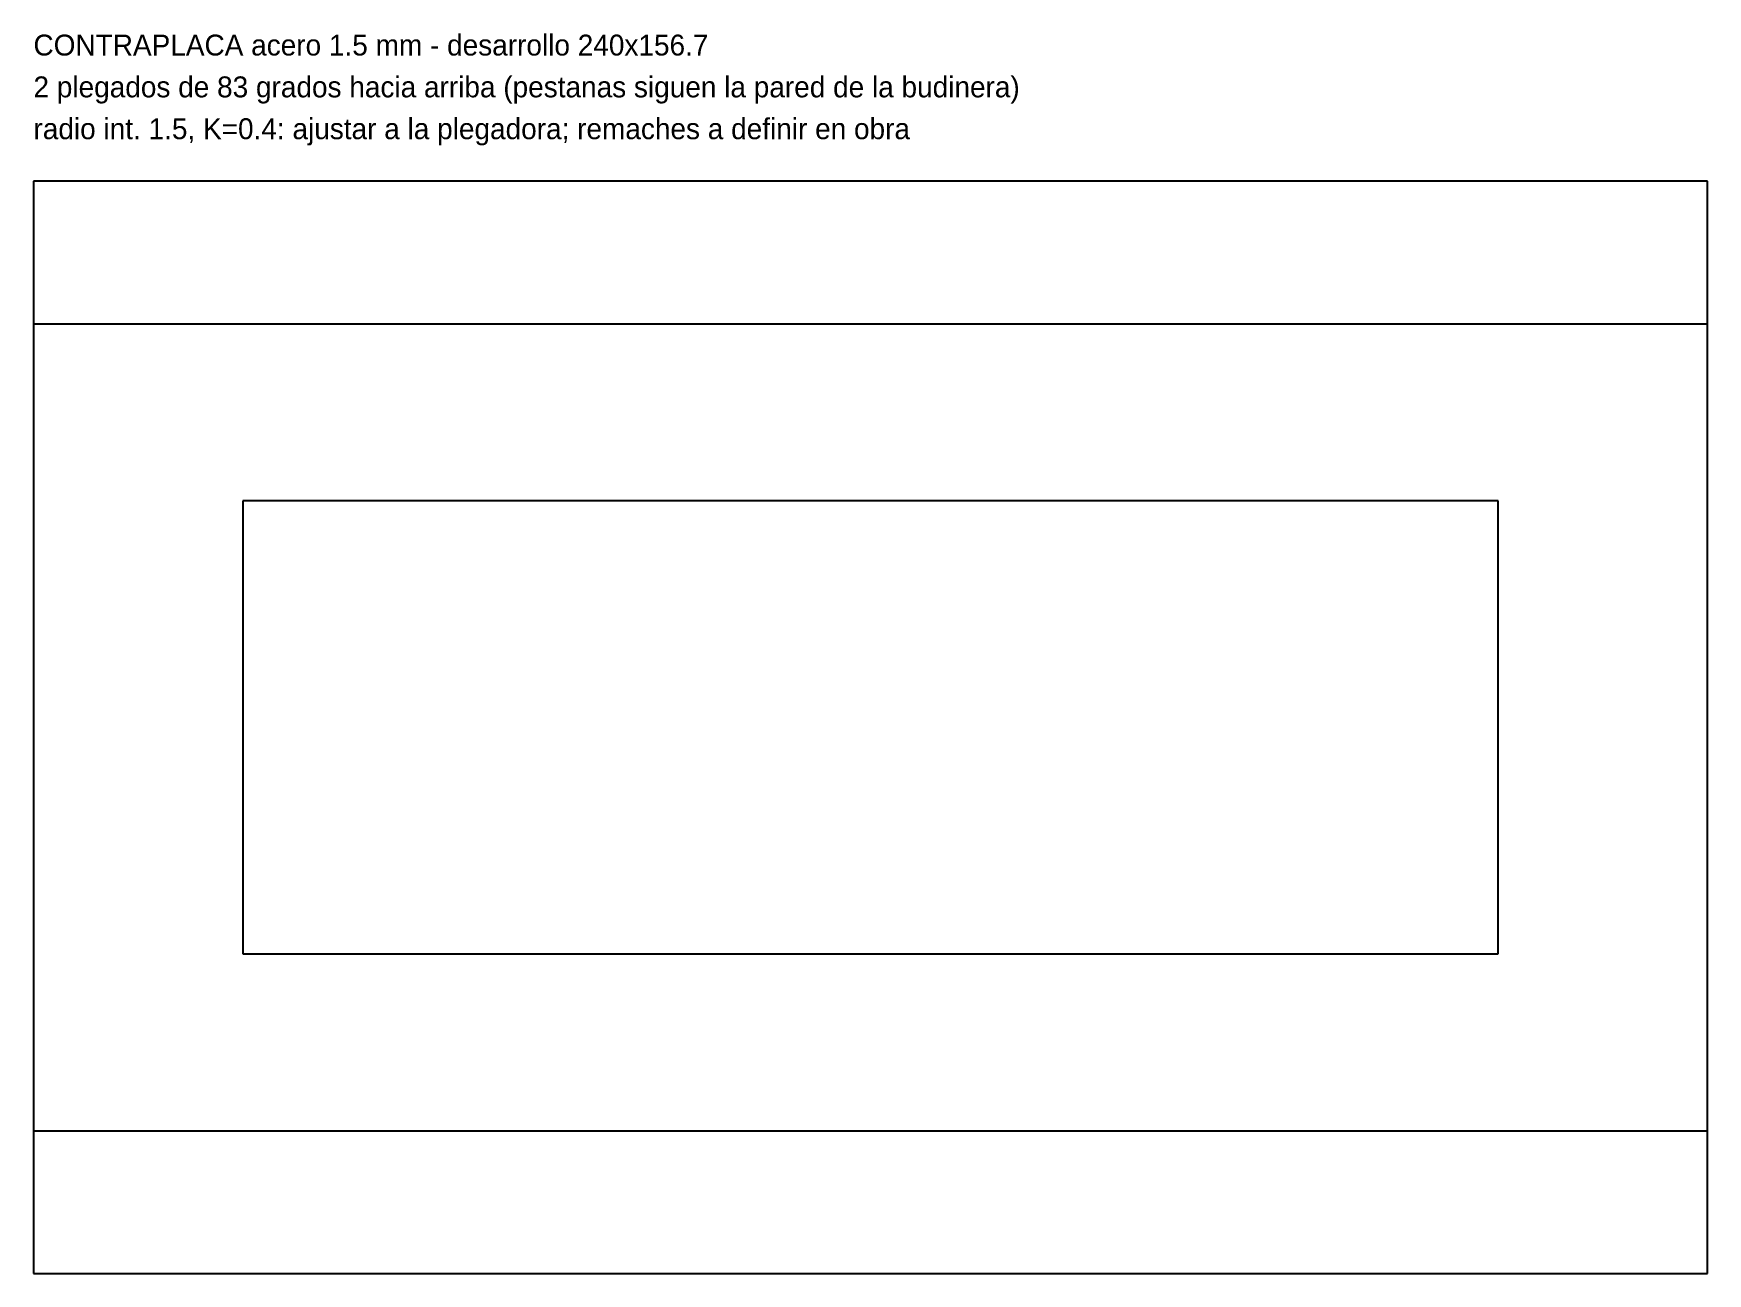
# Model space of a CAD drawing. Extents: x -120 to 120, y -78 to 100.
import ezdxf

# ---------------------------------------------------------------- set-up
doc = ezdxf.new("R2010")
doc.units = 0
for name, color, linetype in [('CORTE', 7, 'CONTINUOUS'), ('NOTAS', 3, 'CONTINUOUS'), ('PLEGADO', 5, 'CONTINUOUS'), ('REFERENCIA', 8, 'CONTINUOUS')]:
    doc.layers.add(name, color=color, linetype=linetype)

msp = doc.modelspace()

# ---------------------------------------------------------------- linework, layer by layer
at = {"layer": 'CORTE'}
for p, q in [((120, 78.35), (-120, 78.35)), ((-120, 78.35), (-120, -78.35)), ((120, -78.35), (120, 78.35)), ((-120, -78.35), (120, -78.35))]:
    msp.add_line(p, q, dxfattribs=at)
at = {"layer": 'PLEGADO'}
for p, q in [((-120, 57.87), (120, 57.87)), ((-120, -57.87), (120, -57.87))]:
    msp.add_line(p, q, dxfattribs=at)
at = {"layer": 'REFERENCIA'}
for p, q in [((90, 32.5), (-90, 32.5)), ((-90, 32.5), (-90, -32.5)), ((90, -32.5), (90, 32.5)), ((-90, -32.5), (90, -32.5))]:
    msp.add_line(p, q, dxfattribs=at)

# ---------------------------------------------------------------- texts
at = {"layer": 'NOTAS'}
for s, p in [('CONTRAPLACA acero 1.5 mm - desarrollo 240x156.7', (-120, 96.35)), ('2 plegados de 83 grados hacia arriba (pestanas siguen la pared de la budinera)', (-120, 90.35)), ('radio int. 1.5, K=0.4: ajustar a la plegadora; remaches a definir en obra', (-120, 84.35))]:
    msp.add_text(s, height=3, dxfattribs=at).set_placement(p)

doc.saveas('drawing.dxf')
